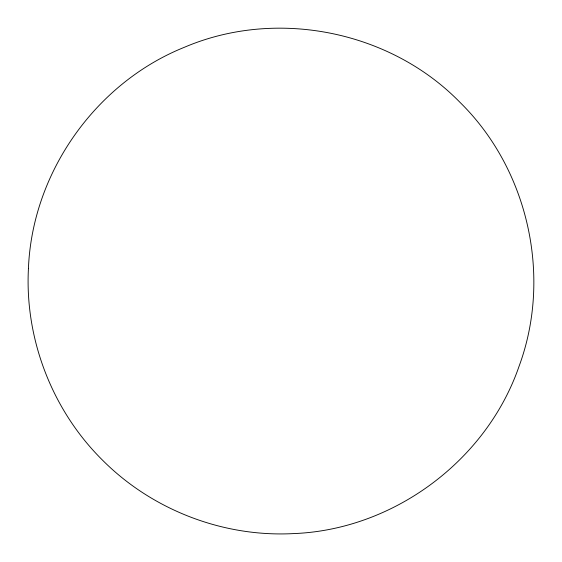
<?xml version="1.0" encoding="UTF-8"?>
<svg xmlns="http://www.w3.org/2000/svg" width="562" height="562" viewBox="0 0 562 562"><rect width="100%" height="100%" fill="white"/><g stroke="black" fill="none" stroke-linecap="round" stroke-linejoin="round"><path stroke-width="0.84" d="M28.43 268.594C24.707 338.97 52.168 410.176 102.193 459.828C151.824 509.846 223.016 537.314 293.378 533.598L293.399 533.598C393.337 529.861 486.509 460.749 519.091 366.199C552.27 276.392 528.203 169.169 459.807 102.172C389.937 30.636 276.16 8.001 184.231 47.349C95.407 83.078 32.139 172.927 28.43 268.594"/></g></svg>
